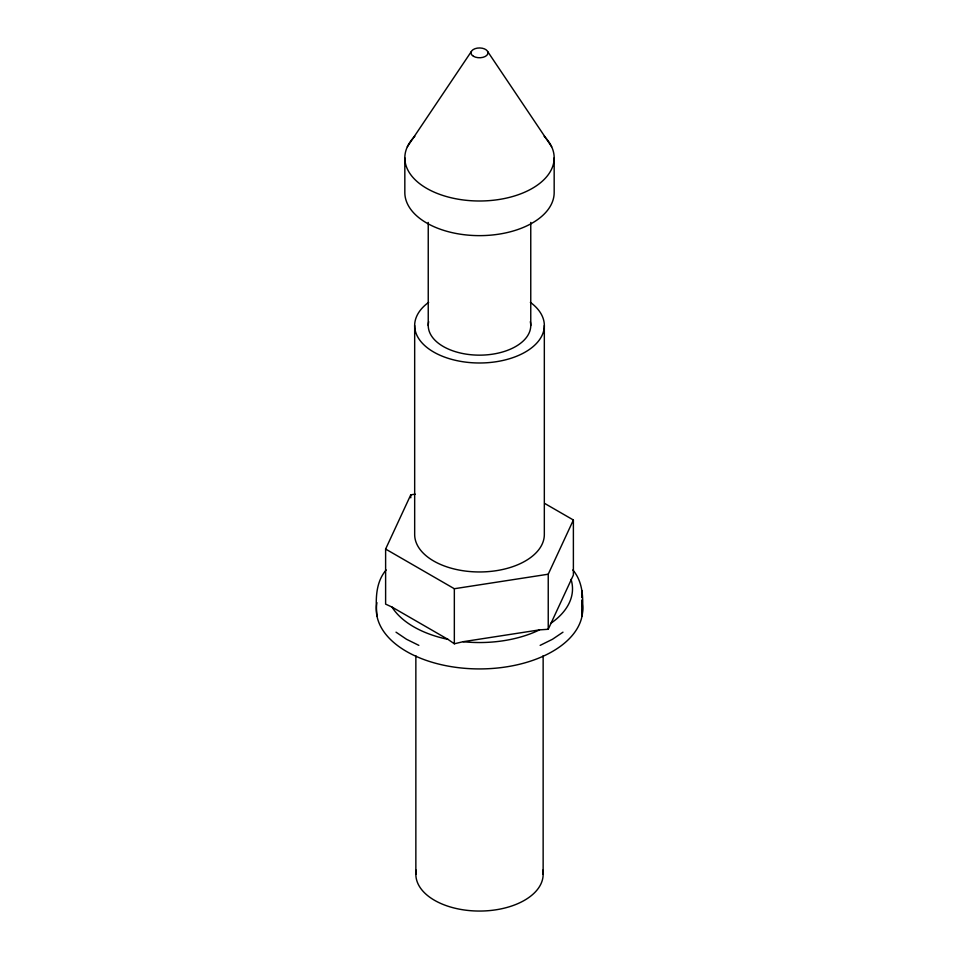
<?xml version="1.0" encoding="UTF-8"?>
<svg xmlns="http://www.w3.org/2000/svg" width="959" height="959" viewBox="0 0 959 959"><rect width="100%" height="100%" fill="white"/><g stroke="black" fill="none" stroke-linecap="round" stroke-linejoin="round"><path stroke-width="1.44" d="M415.175 494.161L410.764 494.844L385.614 549.051L385.614 604.11L392.015 607.071A92.999 53.692 0 0 0 447.937 639.353L454.338 643.789L463.089 641.703L539.485 629.883L548.236 629.272L573.386 575.064L573.386 520.006L544.856 503.535M548.236 629.272L548.236 574.213L573.386 520.006M407.371 146.727L471.301 51.582M386.153 569.97C375.281 582.628 375.568 600.382 376.959 616.026M562.981 632.173L552.468 639.281L540.157 645.359M385.614 549.051L454.338 588.73L548.236 574.213M463.089 641.703L464.947 641.883A92.999 53.692 0 0 0 539.485 629.883M418.843 645.359L406.532 639.281L396.019 632.173M392.015 607.071L447.937 639.353M572.847 569.97C583.719 582.628 583.432 600.382 582.041 616.026L581.885 600.43M487.699 51.582L551.629 146.727M571.049 579.368L571.36 580.447A92.999 53.692 0 0 1 550.574 623.482M581.921 597.265L581.777 590.504L581.849 597.589M581.981 599.974L582.041 602.684A103.188 59.578 0 0 1 479.5 668.926A103.188 59.578 0 0 1 376.959 602.684M554.17 157.887L554.17 192.531A74.67 43.107 0 0 1 479.5 235.638A74.67 43.107 0 0 1 404.83 192.531L404.83 157.887M544.328 325.557L544.328 534.523A64.828 37.425 0 0 1 479.5 571.96A64.828 37.425 0 0 1 414.672 534.523L414.672 325.557M543.142 655.764L543.142 874.308M530.759 222.428L530.759 325.557M454.338 588.73L454.338 643.789M428.241 222.428L428.241 325.557M415.858 655.764L415.858 874.308M410.764 494.844L410.764 497.817M530.351 302.337A64.828 37.425 0 0 1 523.53 353.032A64.828 37.425 0 0 1 435.47 353.032A64.828 37.425 0 0 1 428.649 302.337M530.315 321.697A51.259 29.597 0 0 1 479.5 355.154A51.259 29.597 0 0 1 428.685 321.697M544.173 136.334A74.67 43.107 0 0 1 479.5 200.994A74.67 43.107 0 0 1 414.827 136.334M542.746 870.197A63.642 36.742 0 0 1 479.5 911.05A63.642 36.742 0 0 1 416.254 870.197M473.494 56.317A8.487 4.903 0 0 0 487.699 54.112A8.487 4.903 0 0 0 477.306 48.118A8.487 4.903 0 0 0 473.494 56.317"/></g></svg>
